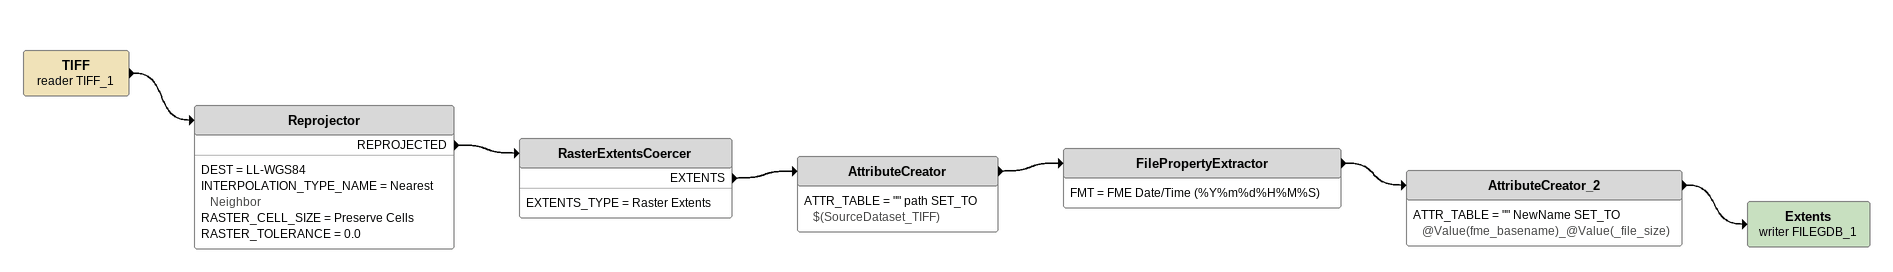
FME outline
TIFF (reader TIFF_1)
    -> Reprojector
Reprojector
    DEST = LL-WGS84
    INTERPOLATION_TYPE_NAME = Nearest Neighbor
    RASTER_CELL_SIZE = Preserve Cells
    RASTER_TOLERANCE = 0.0
    REPROJECTED -> RasterExtentsCoercer
RasterExtentsCoercer
    EXTENTS_TYPE = Raster Extents
    EXTENTS -> AttributeCreator
AttributeCreator
    ATTR_TABLE = "" path SET_TO $(SourceDataset_TIFF)
    -> FilePropertyExtractor
FilePropertyExtractor
    FMT = FME Date/Time (%Y%m%d%H%M%S)
    -> AttributeCreator_2
AttributeCreator_2
    ATTR_TABLE = "" NewName SET_TO @Value(fme_basename)_@Value(_file_size)
    -> Extents (writer FILEGDB_1)
Extents (writer FILEGDB_1)
